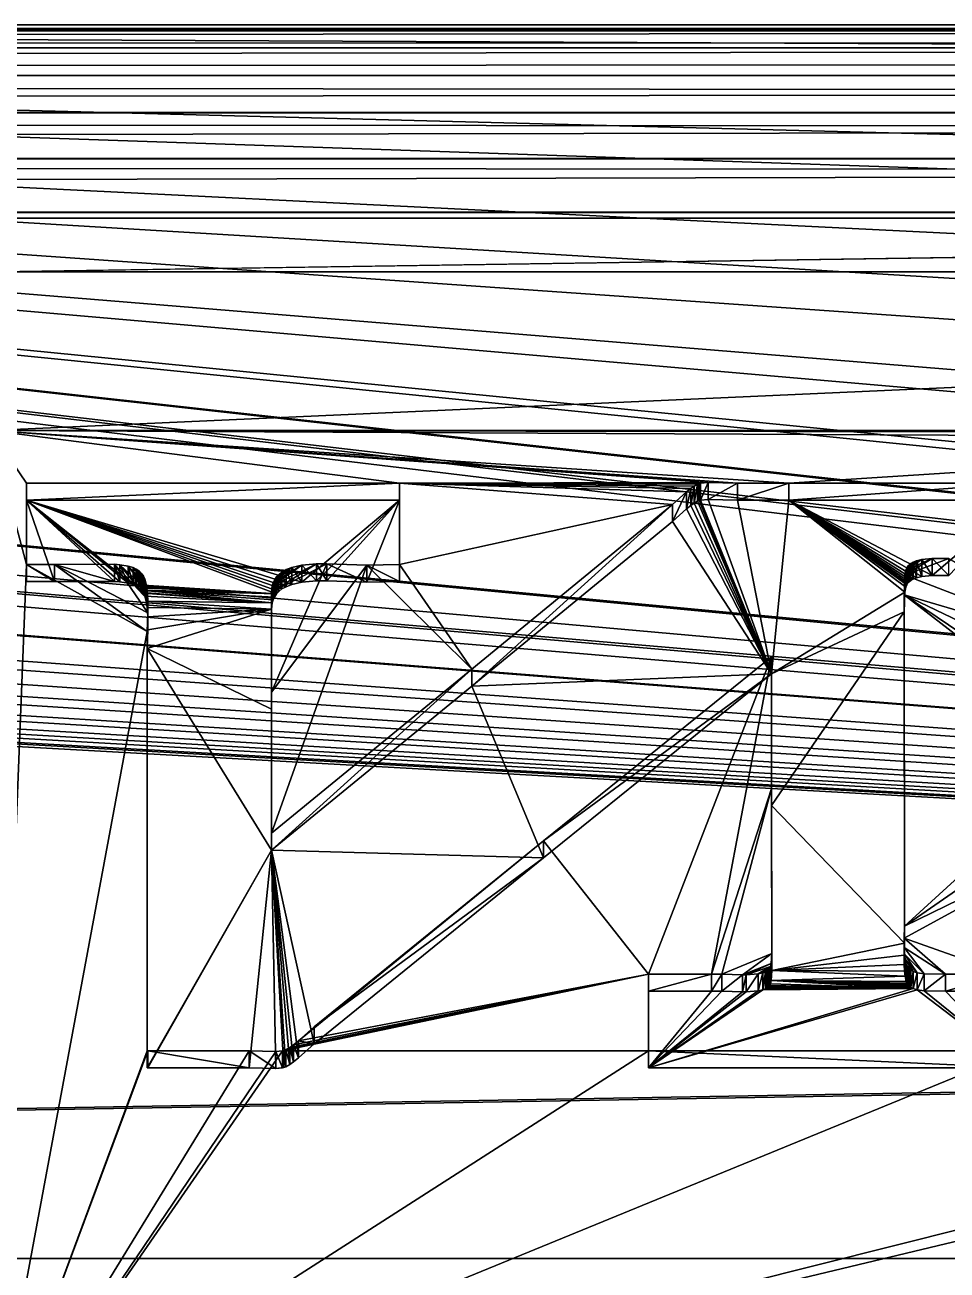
# Model space of a CAD drawing. Header units: metres. Extents: x 0 to 119, y 0 to 68.
# Drawn here: x 66.59 to 71.01, y 61.03 to 67 of the extents above; entities that cross this region are included whole.
import ezdxf

# ---------------------------------------------------------------- set-up
doc = ezdxf.new("R2010")
doc.units = ezdxf.units.M

msp = doc.modelspace()

# ---------------------------------------------------------------- linework, layer by layer
for points in [[(83.421097, 66.979347, 17.51034), (2.121098, 66.972885, 17.469748), (9.029355, 67, 17.797012)], [(83.421097, 66.970566, 17.470276), (2.121098, 66.972885, 17.469748), (83.421097, 66.979347, 17.51034)], [(9.029355, 67, 17.797012), (30.821098, 67, 19), (83.421097, 67, 17.797012)], [(83.421097, 66.979347, 17.51034), (9.029355, 67, 17.797012), (83.421097, 67, 17.797012)], [(83.421097, 67, 17.797012), (30.821098, 67, 19), (32.14629, 67, 19)], [(83.421097, 67, 17.797012), (32.14629, 67, 19), (37.921097, 67, 19)], [(37.921097, 67, 19), (42.2211, 67, 19), (83.421097, 67, 17.797012)], [(42.2211, 67, 19), (47.995907, 67, 19), (83.421097, 67, 17.797012)], [(83.421097, 67, 17.797012), (47.995907, 67, 19), (49.321098, 67, 19)], [(83.421097, 67, 17.797012), (49.321098, 67, 19), (49.555748, 67, 19.018467)], [(49.555748, 67, 19.018467), (49.784622, 67, 19.073416), (83.421097, 67, 17.797012)], [(49.784622, 67, 19.073416), (50.002083, 67, 19.16349), (83.421097, 67, 17.797012)], [(83.421097, 67, 17.797012), (50.002083, 67, 19.16349), (50.202774, 67, 19.286474)], [(83.421097, 67, 17.797012), (50.202774, 67, 19.286474), (50.381756, 67, 19.439339)], [(50.381756, 67, 19.439339), (50.534626, 67, 19.61832), (83.421097, 67, 17.797012)], [(83.421097, 67, 17.797012), (50.534626, 67, 19.61832), (50.657608, 67, 19.819014)], [(83.421097, 67, 17.797012), (50.657608, 67, 19.819014), (83.716087, 67, 17.784113)], [(50.747684, 67, 20.036474), (83.716087, 67, 17.784113), (50.657608, 67, 19.819014)], [(50.802631, 67, 20.265348), (83.716087, 67, 17.784113), (50.747684, 67, 20.036474)], [(84.183136, 67, 26.051905), (84.862885, 67, 25.143856), (50.802631, 67, 20.265348)], [(50.802631, 67, 20.265348), (84.862885, 67, 25.143856), (83.716087, 67, 17.784113)], [(50.821098, 67, 20.499998), (83.243134, 67, 28.110226), (50.802631, 67, 20.265348)], [(50.802631, 67, 20.265348), (83.243134, 67, 28.110226), (83.639526, 67, 27.047449)], [(50.802631, 67, 20.265348), (83.639526, 67, 27.047449), (84.183136, 67, 26.051905)], [(83.002014, 67, 29.218596), (83.075348, 67, 28.881525), (50.821098, 67, 28.881525)], [(50.821098, 67, 28.881525), (83.075348, 67, 28.881525), (50.821098, 67, 20.499998)], [(50.821098, 67, 20.499998), (83.075348, 67, 28.881525), (83.243134, 67, 28.110226)], [(83.571785, 67, 33.5), (83.243134, 67, 32.589775), (50.821098, 67, 33.5)], [(50.821098, 67, 33.5), (83.243134, 67, 32.589775), (83.002014, 67, 31.481403)], [(50.821098, 67, 33.5), (83.002014, 67, 31.481403), (50.821098, 67, 28.881525)], [(50.821098, 67, 28.881525), (83.002014, 67, 31.481403), (82.921104, 67, 30.35)], [(50.821098, 67, 28.881525), (82.921104, 67, 30.35), (83.002014, 67, 29.218596)], [(88.437897, 62.581509, 37.918488), (87.569298, 62.920338, 37.579655), (50.821098, 67, 33.5)], [(50.821098, 66, 34.5), (89.375198, 62.342007, 38.157993), (50.821098, 67, 33.5)], [(50.821098, 67, 33.5), (89.375198, 62.342007, 38.157993), (88.633743, 62.531464, 37.968533)], [(50.821098, 67, 33.5), (88.633743, 62.531464, 37.968533), (88.437897, 62.581509, 37.918488)], [(87.569298, 62.920338, 37.579655), (87.536636, 62.933086, 37.56691), (50.821098, 67, 33.5)], [(50.821098, 67, 33.5), (87.536636, 62.933086, 37.56691), (86.684731, 63.391529, 37.108467)], [(50.821098, 67, 33.5), (86.684731, 63.391529, 37.108467), (86.576988, 63.46772, 37.032284)], [(86.576988, 63.46772, 37.032284), (85.894836, 63.950054, 36.549946), (50.821098, 67, 33.5)], [(50.821098, 67, 33.5), (85.894836, 63.950054, 36.549946), (85.673393, 64.151131, 36.348873)], [(50.821098, 67, 33.5), (85.673393, 64.151131, 36.348873), (85.178619, 64.600388, 35.899612)], [(85.178619, 64.600388, 35.899612), (84.874023, 64.953468, 35.546532), (50.821098, 67, 33.5)], [(50.821098, 67, 33.5), (84.874023, 64.953468, 35.546532), (84.5467, 65.332893, 35.167107)], [(50.821098, 67, 33.5), (84.5467, 65.332893, 35.167107), (84.194214, 65.859291, 34.640713)], [(84.194214, 65.859291, 34.640713), (84.00843, 66.136734, 34.363266), (50.821098, 67, 33.5)], [(50.821098, 67, 33.5), (84.00843, 66.136734, 34.363266), (83.647041, 66.851196, 33.6488)], [(50.821098, 67, 33.5), (83.647041, 66.851196, 33.6488), (83.571785, 67, 33.5)], [(83.421097, 66.970566, 17.470276), (2.121098, 66.972717, 17.467789), (2.121098, 66.972885, 17.469748)], [(2.121098, 66.892578, 17.151358), (2.121098, 66.972717, 17.467789), (83.421097, 66.970566, 17.470276)], [(83.421097, 66.917824, 17.229591), (2.121098, 66.892578, 17.151358), (83.421097, 66.970566, 17.470276)], [(83.421097, 66.888939, 17.152763), (2.121098, 66.892578, 17.151358), (83.421097, 66.917824, 17.229591)], [(83.421097, 66.888939, 17.152763), (2.121098, 66.891609, 17.147547), (2.121098, 66.892578, 17.151358)], [(2.121098, 66.761261, 16.850426), (2.121098, 66.891609, 17.147547), (83.421097, 66.888939, 17.152763)], [(83.421097, 66.816689, 16.960558), (2.121098, 66.761261, 16.850426), (83.421097, 66.888939, 17.152763)], [(83.421097, 66.757271, 16.852674), (2.121098, 66.761261, 16.850426), (83.421097, 66.816689, 16.960558)], [(83.421097, 66.757271, 16.852674), (2.121098, 66.758896, 16.845026), (2.121098, 66.761261, 16.850426)], [(83.421097, 66.678032, 16.708799), (2.121098, 66.582497, 16.575058), (2.121098, 66.758896, 16.845026)], [(83.421097, 66.678032, 16.708799), (2.121098, 66.758896, 16.845026), (83.421097, 66.757271, 16.852674)], [(83.421097, 66.578995, 16.577765), (2.121098, 66.582497, 16.575058), (83.421097, 66.678032, 16.708799)], [(83.421097, 66.578995, 16.577765), (2.121098, 66.578194, 16.568474), (2.121098, 66.582497, 16.575058)], [(83.421097, 66.504723, 16.479513), (2.121098, 66.578194, 16.568474), (83.421097, 66.578995, 16.577765)], [(83.421097, 66.504723, 16.479513), (2.121098, 66.361092, 16.332676), (2.121098, 66.578194, 16.568474)], [(83.421097, 66.358711, 16.33514), (2.121098, 66.361092, 16.332676), (83.421097, 66.504723, 16.479513)], [(83.421097, 66.358711, 16.33514), (2.121098, 66.354431, 16.325443), (2.121098, 66.361092, 16.332676)], [(83.421097, 66.300339, 16.277435), (2.121098, 66.354431, 16.325443), (83.421097, 66.358711, 16.33514)], [(83.421097, 66.300339, 16.277435), (2.121098, 66.103027, 16.129808), (2.121098, 66.354431, 16.325443)], [(83.421097, 66.102104, 16.131102), (2.121098, 66.103027, 16.129808), (83.421097, 66.300339, 16.277435)], [(83.421097, 66.102104, 16.131102), (2.121098, 66.093719, 16.122562), (2.121098, 66.103027, 16.129808)], [(83.421097, 66.069107, 16.106743), (2.121098, 66.093719, 16.122562), (83.421097, 66.102104, 16.131102)], [(83.421097, 66.069107, 16.106743), (66.429298, 65.815788, 15.970955), (2.121098, 66.093719, 16.122562)], [(83.421097, 65.815788, 15.970955), (66.429298, 65.815788, 15.970955), (83.421097, 66.069107, 16.106743)], [(50.821098, 66, 34.5), (50.792446, 65.766663, 34.733341), (89.741478, 62.294712, 38.205288)], [(89.741478, 62.294712, 38.205288), (89.375198, 62.342007, 38.157993), (50.821098, 66, 34.5)], [(66.429298, 65.815788, 15.970955), (83.421097, 65.815788, 15.970955), (66.429298, 65.056313, 15.631657)], [(66.429298, 65.056313, 15.631657), (83.421097, 65.815788, 15.970955), (83.421097, 65.056313, 15.631657)], [(89.741478, 62.294712, 38.205288), (50.792446, 65.766663, 34.733341), (50.776531, 65.63707, 34.86293)], [(90.334648, 62.218117, 38.281879), (50.776531, 65.63707, 34.86293), (50.739777, 65.539383, 34.960613)], [(89.741478, 62.294712, 38.205288), (50.776531, 65.63707, 34.86293), (90.334648, 62.218117, 38.281879)], [(90.334648, 62.218117, 38.281879), (50.739777, 65.539383, 34.960613), (50.65696, 65.319267, 35.180725)], [(50.654789, 65.313507, 35.186493), (50.529243, 65.121895, 35.378098), (90.334648, 62.218117, 38.281879)], [(50.65696, 65.319267, 35.180725), (50.654789, 65.313507, 35.186493), (90.334648, 62.218117, 38.281879)], [(90.334648, 62.218117, 38.281879), (50.529243, 65.121895, 35.378098), (50.48299, 65.051315, 35.448681)], [(90.334648, 62.218117, 38.281879), (50.48299, 65.051315, 35.448681), (50.377182, 64.943848, 35.556145)], [(70.256203, 64.803192, 15.518578), (66.429298, 65.056313, 15.631657), (73.641151, 65.021057, 15.61591)], [(68.390511, 64.803192, 15.518578), (66.602509, 64.803192, 15.518578), (66.429298, 65.056313, 15.631657)], [(66.429298, 65.056313, 15.631657), (66.602509, 64.803192, 15.518578), (66.602509, 64.412682, 15.344118)], [(79.18676, 65.049797, 15.628748), (78.930923, 65.049423, 15.62858), (66.429298, 65.056313, 15.631657)], [(66.429298, 65.056313, 15.631657), (78.930923, 65.049423, 15.62858), (74.125084, 65.045692, 15.626915)], [(66.429298, 65.056313, 15.631657), (74.125084, 65.045692, 15.626915), (73.641151, 65.021057, 15.61591)], [(70.256203, 64.803192, 15.518578), (70.009926, 64.803284, 15.51862), (66.429298, 65.056313, 15.631657)], [(66.429298, 65.056313, 15.631657), (70.009926, 64.803284, 15.51862), (69.868263, 64.807144, 15.520343)], [(66.429298, 65.056313, 15.631657), (69.868263, 64.807144, 15.520343), (68.390511, 64.803192, 15.518578)], [(66.602509, 64.412682, 15.344118), (66.429298, 60.060982, 13.4), (66.429298, 65.056313, 15.631657)], [(66.429298, 65.056313, 15.631657), (83.421097, 65.056313, 15.631657), (79.18676, 65.049797, 15.628748)], [(73.641151, 65.021057, 15.61591), (71.367424, 64.803192, 15.518578), (70.256203, 64.803192, 15.518578)], [(50.377182, 64.943848, 35.556145), (50.287701, 64.852966, 35.64703), (90.334648, 62.218117, 38.281879)], [(50.287701, 64.852966, 35.64703), (50.199875, 64.79055, 35.70945), (90.334648, 62.218117, 38.281879)], [(90.334648, 62.218117, 38.281879), (50.199875, 64.79055, 35.70945), (50.08651, 64.709984, 35.79002)], [(68.390511, 64.721611, 15.701184), (66.602509, 64.721611, 15.701184), (68.390511, 64.803192, 15.518578)], [(68.390511, 64.803192, 15.518578), (66.602509, 64.721611, 15.701184), (66.602509, 64.803192, 15.518578)], [(66.602509, 64.721611, 15.701184), (66.602509, 64.331108, 15.526724), (66.602509, 64.803192, 15.518578)], [(66.602509, 64.803192, 15.518578), (66.602509, 64.331108, 15.526724), (66.602509, 64.412682, 15.344118)], [(68.390511, 64.803192, 15.518578), (69.868263, 64.807144, 15.520343), (69.83194, 64.803192, 15.518578)], [(68.390511, 64.803192, 15.518578), (69.83194, 64.803192, 15.518578), (69.826218, 64.801773, 15.517944)], [(69.826218, 64.801773, 15.517944), (69.817108, 64.798279, 15.516384), (68.390511, 64.803192, 15.518578)], [(68.390511, 64.803192, 15.518578), (69.817108, 64.798279, 15.516384), (69.80127, 64.789452, 15.512441)], [(68.390511, 64.803192, 15.518578), (69.80127, 64.789452, 15.512441), (69.785355, 64.778099, 15.507367)], [(69.785355, 64.778099, 15.507367), (69.764763, 64.760971, 15.499713), (68.390511, 64.803192, 15.518578)], [(68.390511, 64.803192, 15.518578), (69.764763, 64.760971, 15.499713), (69.698616, 64.700806, 15.472837)], [(68.390511, 64.803192, 15.518578), (69.698616, 64.700806, 15.472837), (68.390511, 64.412682, 15.344118)], [(68.390511, 64.412682, 15.344118), (68.390511, 64.721611, 15.701184), (68.390511, 64.803192, 15.518578)], [(69.764763, 64.679382, 15.682318), (69.764763, 64.760971, 15.499713), (69.785355, 64.778099, 15.507367)], [(69.764763, 64.679382, 15.682318), (69.785355, 64.778099, 15.507367), (69.785355, 64.696518, 15.689973)], [(69.785355, 64.696518, 15.689973), (69.785355, 64.778099, 15.507367), (69.80127, 64.789452, 15.512441)], [(69.785355, 64.696518, 15.689973), (69.80127, 64.789452, 15.512441), (69.80127, 64.707878, 15.695046)], [(69.80127, 64.707878, 15.695046), (69.80127, 64.789452, 15.512441), (69.817108, 64.798279, 15.516384)], [(69.80127, 64.707878, 15.695046), (69.817108, 64.798279, 15.516384), (69.817108, 64.716705, 15.69899)], [(69.817108, 64.716705, 15.69899), (69.817108, 64.798279, 15.516384), (69.826218, 64.801773, 15.517944)], [(69.817108, 64.716705, 15.69899), (69.826218, 64.801773, 15.517944), (69.826218, 64.7202, 15.700551)], [(69.826218, 64.7202, 15.700551), (69.826218, 64.801773, 15.517944), (69.83194, 64.803192, 15.518578)], [(69.826218, 64.7202, 15.700551), (69.83194, 64.803192, 15.518578), (69.83194, 64.721611, 15.701184)], [(69.83194, 64.721611, 15.701184), (69.83194, 64.803192, 15.518578), (69.868263, 64.807144, 15.520343)], [(69.83194, 64.721611, 15.701184), (69.868263, 64.807144, 15.520343), (69.868263, 64.725563, 15.702948)], [(69.868263, 64.725563, 15.702948), (69.868263, 64.807144, 15.520343), (70.009926, 64.803284, 15.51862)], [(69.868263, 64.725563, 15.702948), (70.009926, 64.803284, 15.51862), (70.009926, 64.72171, 15.701227)], [(70.009926, 64.72171, 15.701227), (70.009926, 64.803284, 15.51862), (70.256203, 64.803192, 15.518578)], [(70.009926, 64.72171, 15.701227), (70.256203, 64.803192, 15.518578), (70.256203, 64.721611, 15.701184)], [(70.256203, 64.721611, 15.701184), (70.256203, 64.803192, 15.518578), (71.367424, 64.803192, 15.518578)], [(70.256203, 64.721611, 15.701184), (71.367424, 64.803192, 15.518578), (71.367424, 64.721611, 15.701184)], [(90.334648, 62.218117, 38.281879), (50.08651, 64.709984, 35.79002), (50.000286, 64.667099, 35.832905)], [(67.846222, 64.306976, 15.515944), (67.826546, 64.296043, 15.51106), (66.602509, 64.721611, 15.701184)], [(66.602509, 64.721611, 15.701184), (67.826546, 64.296043, 15.51106), (67.811653, 64.284546, 15.505927)], [(66.602509, 64.721611, 15.701184), (67.811653, 64.284546, 15.505927), (67.800003, 64.272217, 15.500416)], [(68.390511, 64.721611, 15.701184), (67.922226, 64.328102, 15.525382), (66.602509, 64.721611, 15.701184)], [(66.602509, 64.721611, 15.701184), (67.922226, 64.328102, 15.525382), (67.8731, 64.31723, 15.520529)], [(66.602509, 64.721611, 15.701184), (67.8731, 64.31723, 15.520529), (67.846222, 64.306976, 15.515944)], [(67.800003, 64.272217, 15.500416), (67.112999, 64.316765, 15.520319), (66.602509, 64.721611, 15.701184)], [(66.602509, 64.721611, 15.701184), (67.112999, 64.316765, 15.520319), (67.088722, 64.324463, 15.523757)], [(66.602509, 64.721611, 15.701184), (67.088722, 64.324463, 15.523757), (67.049049, 64.330811, 15.526592)], [(67.049049, 64.330811, 15.526592), (67.023468, 64.33252, 15.527358), (66.602509, 64.721611, 15.701184)], [(66.602509, 64.721611, 15.701184), (67.023468, 64.33252, 15.527358), (66.736099, 64.331108, 15.526724)], [(66.602509, 64.721611, 15.701184), (66.736099, 64.331108, 15.526724), (66.602509, 64.331108, 15.526724)], [(67.992554, 64.334236, 15.528125), (67.922226, 64.328102, 15.525382), (68.390511, 64.721611, 15.701184)], [(68.390511, 64.721611, 15.701184), (68.042076, 64.334976, 15.528452), (67.992554, 64.334236, 15.528125)], [(68.390511, 64.721611, 15.701184), (68.233696, 64.328476, 15.525549), (68.042076, 64.334976, 15.528452)], [(68.390511, 64.331108, 15.526724), (68.233696, 64.328476, 15.525549), (68.390511, 64.721611, 15.701184)], [(68.390511, 64.331108, 15.526724), (68.390511, 64.721611, 15.701184), (68.390511, 64.412682, 15.344118)], [(69.698616, 64.619225, 15.655443), (69.698616, 64.700806, 15.472837), (69.764763, 64.760971, 15.499713)], [(69.698616, 64.619225, 15.655443), (69.764763, 64.760971, 15.499713), (69.764763, 64.679382, 15.682318)], [(70.171967, 63.889324, 15.329358), (69.785355, 64.696518, 15.689973), (69.80127, 64.707878, 15.695046)], [(69.80127, 64.707878, 15.695046), (69.817108, 64.716705, 15.69899), (70.171967, 63.889324, 15.329358)], [(70.171967, 63.889324, 15.329358), (69.817108, 64.716705, 15.69899), (69.826218, 64.7202, 15.700551)], [(70.171967, 63.889324, 15.329358), (69.826218, 64.7202, 15.700551), (69.83194, 64.721611, 15.701184)], [(69.83194, 64.721611, 15.701184), (69.868263, 64.725563, 15.702948), (70.171967, 63.889324, 15.329358)], [(70.171967, 63.889324, 15.329358), (69.868263, 64.725563, 15.702948), (70.009926, 64.72171, 15.701227)], [(70.171967, 63.889324, 15.329358), (70.009926, 64.72171, 15.701227), (70.256203, 64.721611, 15.701184)], [(70.256203, 64.721611, 15.701184), (70.811508, 64.280991, 15.504335), (70.171967, 63.889324, 15.329358)], [(70.840073, 64.336601, 15.529177), (70.831963, 64.330284, 15.526361), (70.256203, 64.721611, 15.701184)], [(70.892441, 64.355042, 15.537416), (70.866776, 64.348892, 15.534671), (70.256203, 64.721611, 15.701184)], [(70.256203, 64.721611, 15.701184), (70.866776, 64.348892, 15.534671), (70.851158, 64.342819, 15.531957)], [(70.256203, 64.721611, 15.701184), (70.851158, 64.342819, 15.531957), (70.840073, 64.336601, 15.529177)], [(70.831963, 64.330284, 15.526361), (70.825851, 64.323792, 15.523455), (70.256203, 64.721611, 15.701184)], [(70.256203, 64.721611, 15.701184), (70.825851, 64.323792, 15.523455), (70.824135, 64.32151, 15.522438)], [(70.256203, 64.721611, 15.701184), (70.824135, 64.32151, 15.522438), (70.8209, 64.316086, 15.520014)], [(70.892441, 64.355042, 15.537416), (70.256203, 64.721611, 15.701184), (70.941734, 64.360107, 15.53968)], [(70.941734, 64.360107, 15.53968), (70.256203, 64.721611, 15.701184), (71.367424, 64.721611, 15.701184)], [(70.8209, 64.316086, 15.520014), (70.816635, 64.305229, 15.515164), (70.256203, 64.721611, 15.701184)], [(70.256203, 64.721611, 15.701184), (70.816635, 64.305229, 15.515164), (70.811508, 64.280991, 15.504335)], [(70.941734, 64.360107, 15.53968), (71.367424, 64.721611, 15.701184), (71.022133, 64.360596, 15.539901)], [(50.000286, 64.667099, 35.832905), (49.888046, 64.611275, 35.888733), (90.334648, 62.218117, 38.281879)], [(68.390511, 64.412682, 15.344118), (69.698616, 64.700806, 15.472837), (68.736748, 63.911194, 15.120079)], [(68.736748, 63.829617, 15.302685), (68.736748, 63.911194, 15.120079), (69.698616, 64.700806, 15.472837)], [(68.736748, 63.829617, 15.302685), (69.698616, 64.700806, 15.472837), (69.698616, 64.619225, 15.655443)], [(69.698616, 64.619225, 15.655443), (69.764763, 64.679382, 15.682318), (70.171967, 63.889324, 15.329358)], [(70.171967, 63.889324, 15.329358), (69.764763, 64.679382, 15.682318), (69.785355, 64.696518, 15.689973)], [(49.888046, 64.611275, 35.888733), (49.783546, 64.576668, 35.923332), (90.334648, 62.218117, 38.281879)], [(70.171967, 63.889324, 15.329358), (68.736748, 63.829617, 15.302685), (69.698616, 64.619225, 15.655443)], [(90.334648, 62.218117, 38.281879), (49.694962, 64.54734, 35.95266), (49.555313, 64.520775, 35.979225)], [(90.334648, 62.218117, 38.281879), (49.783546, 64.576668, 35.923332), (49.694962, 64.54734, 35.95266)], [(25.088182, 61.085785, 39.414211), (90.334648, 62.218117, 38.281879), (49.321098, 64.5, 36)], [(49.321098, 64.5, 36), (90.334648, 62.218117, 38.281879), (49.506683, 64.51152, 35.988472)], [(49.555313, 64.520775, 35.979225), (49.506683, 64.51152, 35.988472), (90.334648, 62.218117, 38.281879)], [(66.602509, 64.412682, 15.344118), (67.180939, 64.092476, 15.201065), (66.429298, 60.060982, 13.4)], [(66.736099, 64.412682, 15.344118), (67.180939, 64.092476, 15.201065), (66.602509, 64.412682, 15.344118)], [(66.736099, 64.331108, 15.526724), (66.736099, 64.412682, 15.344118), (66.602509, 64.412682, 15.344118)], [(66.736099, 64.331108, 15.526724), (66.602509, 64.412682, 15.344118), (66.602509, 64.331108, 15.526724)], [(67.023468, 64.414108, 15.344752), (67.183037, 64.18187, 15.241005), (66.736099, 64.412682, 15.344118)], [(67.023468, 64.33252, 15.527358), (67.023468, 64.414108, 15.344752), (66.736099, 64.412682, 15.344118)], [(66.736099, 64.412682, 15.344118), (67.183037, 64.18187, 15.241005), (67.180939, 64.092476, 15.201065)], [(67.023468, 64.33252, 15.527358), (66.736099, 64.412682, 15.344118), (66.736099, 64.331108, 15.526724)], [(67.049049, 64.412384, 15.343987), (67.183388, 64.243881, 15.268705), (67.023468, 64.414108, 15.344752)], [(67.023468, 64.414108, 15.344752), (67.183388, 64.243881, 15.268705), (67.183037, 64.18187, 15.241005)], [(67.049049, 64.330811, 15.526592), (67.049049, 64.412384, 15.343987), (67.023468, 64.414108, 15.344752)], [(67.049049, 64.330811, 15.526592), (67.023468, 64.414108, 15.344752), (67.023468, 64.33252, 15.527358)], [(67.088722, 64.406036, 15.34115), (67.180756, 64.288071, 15.288447), (67.049049, 64.412384, 15.343987)], [(67.049049, 64.412384, 15.343987), (67.180756, 64.288071, 15.288447), (67.183388, 64.243881, 15.268705)], [(67.088722, 64.324463, 15.523757), (67.088722, 64.406036, 15.34115), (67.049049, 64.412384, 15.343987)], [(67.088722, 64.324463, 15.523757), (67.049049, 64.412384, 15.343987), (67.049049, 64.330811, 15.526592)], [(68.042076, 64.41655, 15.345846), (67.776939, 63.801853, 15.07123), (67.775993, 64.2808, 15.2852)], [(68.042076, 64.41655, 15.345846), (67.775993, 64.2808, 15.2852), (67.992554, 64.415817, 15.345518)], [(67.992554, 64.415817, 15.345518), (67.775993, 64.2808, 15.2852), (67.779854, 64.311592, 15.298955)], [(68.233696, 64.410049, 15.342943), (67.776939, 63.801853, 15.07123), (68.042076, 64.41655, 15.345846)], [(68.233696, 64.410049, 15.342943), (68.736748, 63.911194, 15.120079), (67.776939, 63.125713, 14.769165)], [(68.233696, 64.410049, 15.342943), (67.776939, 63.125713, 14.769165), (67.776939, 63.801853, 15.07123)], [(67.992554, 64.415817, 15.345518), (67.779854, 64.311592, 15.298955), (67.922226, 64.409683, 15.342776)], [(67.922226, 64.409683, 15.342776), (67.779854, 64.311592, 15.298955), (67.784172, 64.32618, 15.305474)], [(67.922226, 64.409683, 15.342776), (67.784172, 64.32618, 15.305474), (67.8731, 64.398819, 15.337923)], [(67.922226, 64.328102, 15.525382), (67.922226, 64.409683, 15.342776), (67.8731, 64.398819, 15.337923)], [(67.992554, 64.334236, 15.528125), (67.992554, 64.415817, 15.345518), (67.922226, 64.409683, 15.342776)], [(67.992554, 64.334236, 15.528125), (67.922226, 64.409683, 15.342776), (67.922226, 64.328102, 15.525382)], [(68.042076, 64.334976, 15.528452), (68.042076, 64.41655, 15.345846), (67.992554, 64.415817, 15.345518)], [(68.042076, 64.334976, 15.528452), (67.992554, 64.415817, 15.345518), (67.992554, 64.334236, 15.528125)], [(68.233696, 64.328476, 15.525549), (68.233696, 64.410049, 15.342943), (68.042076, 64.41655, 15.345846)], [(68.233696, 64.328476, 15.525549), (68.042076, 64.41655, 15.345846), (68.042076, 64.334976, 15.528452)], [(68.390511, 64.412682, 15.344118), (68.736748, 63.911194, 15.120079), (68.233696, 64.410049, 15.342943)], [(68.390511, 64.331108, 15.526724), (68.390511, 64.412682, 15.344118), (68.233696, 64.410049, 15.342943)], [(68.390511, 64.331108, 15.526724), (68.233696, 64.410049, 15.342943), (68.233696, 64.328476, 15.525549)], [(71.022133, 64.442169, 15.357294), (71.854675, 63.959175, 15.141514), (70.811508, 64.362572, 15.321729)], [(71.022133, 64.442169, 15.357294), (70.811508, 64.362572, 15.321729), (70.941734, 64.441681, 15.357075)], [(70.941734, 64.441681, 15.357075), (70.811508, 64.362572, 15.321729), (70.816635, 64.38681, 15.33256)], [(70.941734, 64.441681, 15.357075), (70.816635, 64.38681, 15.33256), (70.892441, 64.436615, 15.354811)], [(70.892441, 64.436615, 15.354811), (70.816635, 64.38681, 15.33256), (70.8209, 64.397659, 15.337408)], [(70.892441, 64.436615, 15.354811), (70.8209, 64.397659, 15.337408), (70.866776, 64.430473, 15.352066)], [(70.866776, 64.430473, 15.352066), (70.8209, 64.397659, 15.337408), (70.824135, 64.403084, 15.339831)], [(70.866776, 64.430473, 15.352066), (70.824135, 64.403084, 15.339831), (70.851158, 64.424393, 15.34935)], [(70.851158, 64.424393, 15.34935), (70.824135, 64.403084, 15.339831), (70.825851, 64.405365, 15.34085)], [(70.851158, 64.424393, 15.34935), (70.825851, 64.405365, 15.34085), (70.840073, 64.418175, 15.346571)], [(70.840073, 64.418175, 15.346571), (70.825851, 64.405365, 15.34085), (70.831963, 64.411873, 15.343755)], [(70.831963, 64.330284, 15.526361), (70.831963, 64.411873, 15.343755), (70.825851, 64.405365, 15.34085)], [(70.840073, 64.336601, 15.529177), (70.840073, 64.418175, 15.346571), (70.831963, 64.411873, 15.343755)], [(70.840073, 64.336601, 15.529177), (70.831963, 64.411873, 15.343755), (70.831963, 64.330284, 15.526361)], [(70.851158, 64.342819, 15.531957), (70.851158, 64.424393, 15.34935), (70.840073, 64.418175, 15.346571)], [(70.851158, 64.342819, 15.531957), (70.840073, 64.418175, 15.346571), (70.840073, 64.336601, 15.529177)], [(70.866776, 64.348892, 15.534671), (70.866776, 64.430473, 15.352066), (70.851158, 64.424393, 15.34935)], [(70.866776, 64.348892, 15.534671), (70.851158, 64.424393, 15.34935), (70.851158, 64.342819, 15.531957)], [(70.892441, 64.355042, 15.537416), (70.892441, 64.436615, 15.354811), (70.866776, 64.430473, 15.352066)], [(70.892441, 64.355042, 15.537416), (70.866776, 64.430473, 15.352066), (70.866776, 64.348892, 15.534671)], [(70.941734, 64.360107, 15.53968), (70.941734, 64.441681, 15.357075), (70.892441, 64.436615, 15.354811)], [(70.941734, 64.360107, 15.53968), (70.892441, 64.436615, 15.354811), (70.892441, 64.355042, 15.537416)], [(71.022133, 64.360596, 15.539901), (71.022133, 64.442169, 15.357294), (70.941734, 64.441681, 15.357075)], [(71.022133, 64.360596, 15.539901), (70.941734, 64.441681, 15.357075), (70.941734, 64.360107, 15.53968)], [(67.112999, 64.398346, 15.337713), (67.17588, 64.319305, 15.302402), (67.088722, 64.406036, 15.34115)], [(67.088722, 64.406036, 15.34115), (67.17588, 64.319305, 15.302402), (67.180756, 64.288071, 15.288447)], [(67.112999, 64.316765, 15.520319), (67.112999, 64.398346, 15.337713), (67.088722, 64.406036, 15.34115)], [(67.112999, 64.316765, 15.520319), (67.088722, 64.406036, 15.34115), (67.088722, 64.324463, 15.523757)], [(67.128212, 64.390961, 15.334413), (67.169266, 64.342339, 15.31269), (67.112999, 64.398346, 15.337713)], [(67.112999, 64.398346, 15.337713), (67.169266, 64.342339, 15.31269), (67.17588, 64.319305, 15.302402)], [(67.128212, 64.30938, 15.517017), (67.128212, 64.390961, 15.334413), (67.112999, 64.398346, 15.337713)], [(67.128212, 64.30938, 15.517017), (67.112999, 64.398346, 15.337713), (67.112999, 64.316765, 15.520319)], [(67.140701, 64.3825, 15.330636), (67.162262, 64.357544, 15.319486), (67.128212, 64.390961, 15.334413)], [(67.128212, 64.390961, 15.334413), (67.162262, 64.357544, 15.319486), (67.169266, 64.342339, 15.31269)], [(67.140701, 64.300926, 15.513241), (67.140701, 64.3825, 15.330636), (67.128212, 64.390961, 15.334413)], [(67.140701, 64.300926, 15.513241), (67.128212, 64.390961, 15.334413), (67.128212, 64.30938, 15.517017)], [(67.151367, 64.372536, 15.32618), (67.15992, 64.361412, 15.321213), (67.140701, 64.3825, 15.330636)], [(67.140701, 64.3825, 15.330636), (67.15992, 64.361412, 15.321213), (67.162262, 64.357544, 15.319486)], [(67.151367, 64.290947, 15.508786), (67.151367, 64.372536, 15.32618), (67.140701, 64.3825, 15.330636)], [(67.151367, 64.290947, 15.508786), (67.140701, 64.3825, 15.330636), (67.140701, 64.300926, 15.513241)], [(67.15992, 64.279831, 15.503819), (67.15992, 64.361412, 15.321213), (67.151367, 64.372536, 15.32618)], [(67.15992, 64.279831, 15.503819), (67.151367, 64.372536, 15.32618), (67.151367, 64.290947, 15.508786)], [(67.162262, 64.275963, 15.502091), (67.162262, 64.357544, 15.319486), (67.15992, 64.361412, 15.321213)], [(67.162262, 64.275963, 15.502091), (67.15992, 64.361412, 15.321213), (67.15992, 64.279831, 15.503819)], [(67.169266, 64.26075, 15.495295), (67.169266, 64.342339, 15.31269), (67.162262, 64.357544, 15.319486)], [(67.169266, 64.26075, 15.495295), (67.162262, 64.357544, 15.319486), (67.162262, 64.275963, 15.502091)], [(67.8731, 64.398819, 15.337923), (67.784172, 64.32618, 15.305474), (67.790009, 64.338837, 15.311127)], [(67.8731, 64.398819, 15.337923), (67.790009, 64.338837, 15.311127), (67.846222, 64.38855, 15.333339)], [(67.846222, 64.38855, 15.333339), (67.790009, 64.338837, 15.311127), (67.800003, 64.35379, 15.31781)], [(67.800003, 64.272217, 15.500416), (67.800003, 64.35379, 15.31781), (67.790009, 64.338837, 15.311127)], [(67.846222, 64.38855, 15.333339), (67.800003, 64.35379, 15.31781), (67.826546, 64.377625, 15.328455)], [(67.826546, 64.377625, 15.328455), (67.800003, 64.35379, 15.31781), (67.811653, 64.366135, 15.32332)], [(67.811653, 64.284546, 15.505927), (67.811653, 64.366135, 15.32332), (67.800003, 64.35379, 15.31781)], [(67.811653, 64.284546, 15.505927), (67.800003, 64.35379, 15.31781), (67.800003, 64.272217, 15.500416)], [(67.826546, 64.296043, 15.51106), (67.826546, 64.377625, 15.328455), (67.811653, 64.366135, 15.32332)], [(67.826546, 64.296043, 15.51106), (67.811653, 64.366135, 15.32332), (67.811653, 64.284546, 15.505927)], [(67.846222, 64.306976, 15.515944), (67.846222, 64.38855, 15.333339), (67.826546, 64.377625, 15.328455)], [(67.846222, 64.306976, 15.515944), (67.826546, 64.377625, 15.328455), (67.826546, 64.296043, 15.51106)], [(67.8731, 64.31723, 15.520529), (67.8731, 64.398819, 15.337923), (67.846222, 64.38855, 15.333339)], [(67.8731, 64.31723, 15.520529), (67.846222, 64.38855, 15.333339), (67.846222, 64.306976, 15.515944)], [(67.922226, 64.328102, 15.525382), (67.8731, 64.398819, 15.337923), (67.8731, 64.31723, 15.520529)], [(71.854675, 63.959175, 15.141514), (70.807762, 64.267181, 15.279116), (70.811508, 64.362572, 15.321729)], [(70.811508, 64.280991, 15.504335), (70.811508, 64.362572, 15.321729), (70.807762, 64.267181, 15.279116)], [(70.816635, 64.305229, 15.515164), (70.816635, 64.38681, 15.33256), (70.811508, 64.362572, 15.321729)], [(70.816635, 64.305229, 15.515164), (70.811508, 64.362572, 15.321729), (70.811508, 64.280991, 15.504335)], [(70.8209, 64.316086, 15.520014), (70.8209, 64.397659, 15.337408), (70.816635, 64.38681, 15.33256)], [(70.8209, 64.316086, 15.520014), (70.816635, 64.38681, 15.33256), (70.816635, 64.305229, 15.515164)], [(70.824135, 64.32151, 15.522438), (70.824135, 64.403084, 15.339831), (70.8209, 64.397659, 15.337408)], [(70.824135, 64.32151, 15.522438), (70.8209, 64.397659, 15.337408), (70.8209, 64.316086, 15.520014)], [(70.825851, 64.323792, 15.523455), (70.825851, 64.405365, 15.34085), (70.824135, 64.403084, 15.339831)], [(70.825851, 64.323792, 15.523455), (70.824135, 64.403084, 15.339831), (70.824135, 64.32151, 15.522438)], [(70.831963, 64.330284, 15.526361), (70.825851, 64.405365, 15.34085), (70.825851, 64.323792, 15.523455)], [(67.800003, 64.272217, 15.500416), (67.128212, 64.30938, 15.517017), (67.112999, 64.316765, 15.520319)], [(67.140701, 64.300926, 15.513241), (67.128212, 64.30938, 15.517017), (67.800003, 64.272217, 15.500416)], [(67.800003, 64.272217, 15.500416), (67.151367, 64.290947, 15.508786), (67.140701, 64.300926, 15.513241)], [(67.790009, 64.257256, 15.493732), (67.151367, 64.290947, 15.508786), (67.800003, 64.272217, 15.500416)], [(67.790009, 64.257256, 15.493732), (67.784172, 64.244606, 15.48808), (67.151367, 64.290947, 15.508786)], [(67.151367, 64.290947, 15.508786), (67.784172, 64.244606, 15.48808), (67.779854, 64.230011, 15.481562)], [(67.151367, 64.290947, 15.508786), (67.779854, 64.230011, 15.481562), (67.15992, 64.279831, 15.503819)], [(67.17588, 64.237732, 15.485008), (67.17588, 64.319305, 15.302402), (67.169266, 64.342339, 15.31269)], [(67.17588, 64.237732, 15.485008), (67.169266, 64.342339, 15.31269), (67.169266, 64.26075, 15.495295)], [(67.180756, 64.20649, 15.471052), (67.180756, 64.288071, 15.288447), (67.17588, 64.319305, 15.302402)], [(67.180756, 64.20649, 15.471052), (67.17588, 64.319305, 15.302402), (67.17588, 64.237732, 15.485008)], [(67.779854, 64.230011, 15.481562), (67.779854, 64.311592, 15.298955), (67.775993, 64.2808, 15.2852)], [(67.784172, 64.244606, 15.48808), (67.784172, 64.32618, 15.305474), (67.779854, 64.311592, 15.298955)], [(67.784172, 64.244606, 15.48808), (67.779854, 64.311592, 15.298955), (67.779854, 64.230011, 15.481562)], [(67.790009, 64.257256, 15.493732), (67.790009, 64.338837, 15.311127), (67.784172, 64.32618, 15.305474)], [(67.790009, 64.257256, 15.493732), (67.784172, 64.32618, 15.305474), (67.784172, 64.244606, 15.48808)], [(67.800003, 64.272217, 15.500416), (67.790009, 64.338837, 15.311127), (67.790009, 64.257256, 15.493732)], [(67.15992, 64.279831, 15.503819), (67.779854, 64.230011, 15.481562), (67.162262, 64.275963, 15.502091)], [(67.779854, 64.230011, 15.481562), (67.169266, 64.26075, 15.495295), (67.162262, 64.275963, 15.502091)], [(67.779854, 64.230011, 15.481562), (67.17588, 64.237732, 15.485008), (67.169266, 64.26075, 15.495295)], [(67.180756, 64.20649, 15.471052), (67.17588, 64.237732, 15.485008), (67.775993, 64.199226, 15.467806)], [(67.775993, 64.199226, 15.467806), (67.17588, 64.237732, 15.485008), (67.779854, 64.230011, 15.481562)], [(67.183388, 64.1623, 15.451312), (67.183388, 64.243881, 15.268705), (67.180756, 64.288071, 15.288447)], [(67.183388, 64.1623, 15.451312), (67.180756, 64.288071, 15.288447), (67.180756, 64.20649, 15.471052)], [(67.183037, 64.100296, 15.423611), (67.183037, 64.18187, 15.241005), (67.183388, 64.243881, 15.268705)], [(67.183037, 64.100296, 15.423611), (67.183388, 64.243881, 15.268705), (67.183388, 64.1623, 15.451312)], [(67.779854, 64.230011, 15.481562), (67.775993, 64.2808, 15.2852), (67.775993, 64.199226, 15.467806)], [(67.775993, 64.199226, 15.467806), (67.775993, 64.2808, 15.2852), (67.776939, 63.801853, 15.07123)], [(70.171967, 63.889324, 15.329358), (70.811508, 64.280991, 15.504335), (70.807762, 64.185608, 15.461722)], [(70.811508, 64.280991, 15.504335), (70.807762, 64.267181, 15.279116), (70.807762, 64.185608, 15.461722)], [(71.791855, 63.796131, 15.068675), (70.807762, 64.267181, 15.279116), (71.854675, 63.959175, 15.141514)], [(71.791855, 63.796131, 15.068675), (71.756721, 63.625053, 14.992247), (70.807762, 64.267181, 15.279116)], [(70.807762, 64.267181, 15.279116), (71.756721, 63.625053, 14.992247), (71.750198, 63.53928, 14.953926)], [(70.807762, 64.267181, 15.279116), (71.750198, 63.53928, 14.953926), (70.809738, 62.68005, 14.570067)], [(70.807762, 64.185608, 15.461722), (70.807762, 64.267181, 15.279116), (70.809738, 62.68005, 14.570067)], [(67.775993, 64.199226, 15.467806), (67.183388, 64.1623, 15.451312), (67.180756, 64.20649, 15.471052)], [(67.180939, 64.010895, 15.383671), (67.183037, 64.100296, 15.423611), (67.775993, 64.199226, 15.467806)], [(67.776939, 63.720272, 15.253836), (67.180939, 64.010895, 15.383671), (67.775993, 64.199226, 15.467806)], [(67.180939, 64.010895, 15.383671), (67.180939, 64.092476, 15.201065), (67.183037, 64.18187, 15.241005)], [(67.180939, 64.010895, 15.383671), (67.183037, 64.18187, 15.241005), (67.183037, 64.100296, 15.423611)], [(67.775993, 64.199226, 15.467806), (67.183037, 64.100296, 15.423611), (67.183388, 64.1623, 15.451312)], [(67.775993, 64.199226, 15.467806), (67.776939, 63.801853, 15.07123), (67.776939, 63.720272, 15.253836)], [(70.171967, 63.889324, 15.329358), (70.807762, 64.185608, 15.461722), (70.171967, 63.257999, 15.047317)], [(70.171967, 63.257999, 15.047317), (70.807762, 64.185608, 15.461722), (70.809738, 62.598473, 14.752673)], [(70.807762, 64.185608, 15.461722), (70.809738, 62.68005, 14.570067), (70.809738, 62.598473, 14.752673)], [(67.180939, 64.092476, 15.201065), (67.180939, 62.082047, 14.302908), (66.429298, 60.060982, 13.4)], [(67.180939, 62.000465, 14.485513), (67.180939, 62.082047, 14.302908), (67.180939, 64.092476, 15.201065)], [(67.180939, 62.000465, 14.485513), (67.180939, 64.092476, 15.201065), (67.180939, 64.010895, 15.383671)], [(67.776939, 63.044132, 14.951771), (67.180939, 62.000465, 14.485513), (67.180939, 64.010895, 15.383671)], [(67.776939, 63.044132, 14.951771), (67.180939, 64.010895, 15.383671), (67.776939, 63.720272, 15.253836)], [(70.171967, 63.970901, 15.146752), (69.582855, 62.450222, 14.46739), (69.079102, 63.087986, 14.752311)], [(70.171967, 63.889324, 15.329358), (70.171967, 63.970901, 15.146752), (69.079102, 63.087986, 14.752311)], [(70.171967, 63.970901, 15.146752), (69.884308, 62.450222, 14.46739), (69.582855, 62.450222, 14.46739)], [(70.171967, 63.339584, 14.864711), (69.884308, 62.450222, 14.46739), (70.171967, 63.970901, 15.146752)], [(70.171967, 63.257999, 15.047317), (70.171967, 63.339584, 14.864711), (70.171967, 63.970901, 15.146752)], [(70.171967, 63.257999, 15.047317), (70.171967, 63.970901, 15.146752), (70.171967, 63.889324, 15.329358)], [(67.776939, 63.044132, 14.951771), (67.776939, 63.125713, 14.769165), (68.736748, 63.911194, 15.120079)], [(67.776939, 63.044132, 14.951771), (68.736748, 63.911194, 15.120079), (68.736748, 63.829617, 15.302685)], [(69.079102, 63.006409, 14.934917), (68.736748, 63.829617, 15.302685), (70.171967, 63.889324, 15.329358)], [(70.171967, 63.889324, 15.329358), (69.079102, 63.087986, 14.752311), (69.079102, 63.006409, 14.934917)], [(69.079102, 63.006409, 14.934917), (67.776939, 63.044132, 14.951771), (68.736748, 63.829617, 15.302685)], [(67.776939, 63.720272, 15.253836), (67.776939, 63.801853, 15.07123), (67.776939, 63.125713, 14.769165)], [(67.776939, 63.720272, 15.253836), (67.776939, 63.125713, 14.769165), (67.776939, 63.044132, 14.951771)], [(70.809738, 62.68005, 14.570067), (71.750198, 63.53928, 14.953926), (71.761017, 63.338505, 14.864231)], [(70.171967, 63.339584, 14.864711), (69.935051, 62.448807, 14.466759), (69.884308, 62.450222, 14.46739)], [(70.174515, 62.548748, 14.511409), (69.935051, 62.448807, 14.466759), (70.171967, 63.339584, 14.864711)], [(70.174515, 62.467175, 14.694015), (70.174515, 62.548748, 14.511409), (70.171967, 63.339584, 14.864711)], [(70.174515, 62.467175, 14.694015), (70.171967, 63.339584, 14.864711), (70.171967, 63.257999, 15.047317)], [(70.809738, 62.68005, 14.570067), (71.761017, 63.338505, 14.864231), (71.802727, 63.162983, 14.785815)], [(70.171967, 63.257999, 15.047317), (70.809738, 62.598473, 14.752673), (70.174515, 62.467175, 14.694015)], [(70.808617, 62.622124, 14.544187), (70.809738, 62.68005, 14.570067), (71.802727, 63.162983, 14.785815)], [(71.296288, 62.450222, 14.46739), (70.808617, 62.622124, 14.544187), (71.802727, 63.162983, 14.785815)], [(67.184433, 62.000465, 14.485513), (67.180939, 62.000465, 14.485513), (67.776939, 63.044132, 14.951771)], [(67.669647, 62.000465, 14.485513), (67.184433, 62.000465, 14.485513), (67.776939, 63.044132, 14.951771)], [(67.669647, 62.000465, 14.485513), (67.776939, 63.044132, 14.951771), (67.796608, 61.99696, 14.483948)], [(67.980545, 62.115589, 14.536945), (67.776939, 63.044132, 14.951771), (69.079102, 63.006409, 14.934917)], [(67.980545, 62.115589, 14.536945), (67.90535, 62.048531, 14.506988), (67.776939, 63.044132, 14.951771)], [(67.776939, 63.044132, 14.951771), (67.90535, 62.048531, 14.506988), (67.881485, 62.028809, 14.498177)], [(67.776939, 63.044132, 14.951771), (67.881485, 62.028809, 14.498177), (67.863411, 62.015881, 14.4924)], [(67.836052, 62.002094, 14.48624), (67.796608, 61.99696, 14.483948), (67.776939, 63.044132, 14.951771)], [(67.836052, 62.002094, 14.48624), (67.776939, 63.044132, 14.951771), (67.845779, 62.005924, 14.487952)], [(67.845779, 62.005924, 14.487952), (67.776939, 63.044132, 14.951771), (67.863411, 62.015881, 14.4924)], [(69.079102, 63.087986, 14.752311), (69.582855, 62.450222, 14.46739), (67.90535, 62.130112, 14.324381)], [(69.079102, 63.087986, 14.752311), (67.90535, 62.130112, 14.324381), (67.980545, 62.197166, 14.354339)], [(69.079102, 63.006409, 14.934917), (69.079102, 63.087986, 14.752311), (67.980545, 62.197166, 14.354339)], [(69.079102, 63.006409, 14.934917), (67.980545, 62.197166, 14.354339), (67.980545, 62.115589, 14.536945)], [(70.809738, 62.598473, 14.752673), (70.809738, 62.68005, 14.570067), (70.808617, 62.622124, 14.544187)], [(71.005905, 62.448803, 14.466757), (70.808655, 62.577679, 14.524331), (70.808617, 62.622124, 14.544187)], [(71.005905, 62.448803, 14.466757), (70.808617, 62.622124, 14.544187), (71.296288, 62.450222, 14.46739)], [(70.809738, 62.598473, 14.752673), (70.808617, 62.622124, 14.544187), (70.808617, 62.540539, 14.726792)], [(70.808617, 62.540539, 14.726792), (70.808617, 62.622124, 14.544187), (70.808655, 62.577679, 14.524331)], [(70.174515, 62.467175, 14.694015), (70.809738, 62.598473, 14.752673), (70.808617, 62.540539, 14.726792)], [(70.808617, 62.540539, 14.726792), (70.808655, 62.577679, 14.524331), (70.808655, 62.496101, 14.706938)], [(70.904427, 62.450912, 14.467698), (70.810127, 62.545113, 14.509784), (70.808655, 62.577679, 14.524331)], [(70.904427, 62.450912, 14.467698), (70.808655, 62.577679, 14.524331), (71.005905, 62.448803, 14.466757)], [(70.808655, 62.496101, 14.706938), (70.808655, 62.577679, 14.524331), (70.810127, 62.545113, 14.509784)], [(70.174515, 62.548748, 14.511409), (70.03389, 62.446316, 14.465645), (69.935051, 62.448807, 14.466759)], [(70.1716, 62.501244, 14.490185), (70.03389, 62.446316, 14.465645), (70.174515, 62.548748, 14.511409)], [(70.1716, 62.501244, 14.490185), (70.05191, 62.446587, 14.465767), (70.03389, 62.446316, 14.465645)], [(70.167793, 62.485409, 14.48311), (70.05191, 62.446587, 14.465767), (70.1716, 62.501244, 14.490185)], [(70.167793, 62.403828, 14.665715), (70.167793, 62.485409, 14.48311), (70.1716, 62.501244, 14.490185)], [(70.167793, 62.403828, 14.665715), (70.1716, 62.501244, 14.490185), (70.1716, 62.419662, 14.67279)], [(70.1716, 62.419662, 14.67279), (70.1716, 62.501244, 14.490185), (70.174515, 62.548748, 14.511409)], [(70.1716, 62.419662, 14.67279), (70.174515, 62.548748, 14.511409), (70.174515, 62.467175, 14.694015)], [(70.174515, 62.467175, 14.694015), (70.808617, 62.540539, 14.726792), (70.808655, 62.496101, 14.706938)], [(70.808655, 62.496101, 14.706938), (70.810127, 62.545113, 14.509784), (70.810127, 62.463535, 14.692389)], [(70.870697, 62.456573, 14.470228), (70.81263, 62.521912, 14.499418), (70.810127, 62.545113, 14.509784)], [(70.870697, 62.456573, 14.470228), (70.810127, 62.545113, 14.509784), (70.904427, 62.450912, 14.467698)], [(70.810127, 62.463535, 14.692389), (70.810127, 62.545113, 14.509784), (70.81263, 62.521912, 14.499418)], [(70.810127, 62.463535, 14.692389), (70.81263, 62.521912, 14.499418), (70.81263, 62.440334, 14.682025)], [(70.852158, 62.462551, 14.472898), (70.81839, 62.496372, 14.488008), (70.81263, 62.521912, 14.499418)], [(70.852158, 62.462551, 14.472898), (70.81263, 62.521912, 14.499418), (70.870697, 62.456573, 14.470228)], [(70.81263, 62.440334, 14.682025), (70.81263, 62.521912, 14.499418), (70.81839, 62.496372, 14.488008)], [(69.582855, 62.082047, 14.302908), (67.829651, 62.082047, 14.302908), (69.582855, 62.450222, 14.46739)], [(69.582855, 62.450222, 14.46739), (67.829651, 62.082047, 14.302908), (67.836052, 62.083672, 14.303635)], [(69.582855, 62.450222, 14.46739), (67.836052, 62.083672, 14.303635), (67.845779, 62.087502, 14.305346)], [(67.845779, 62.087502, 14.305346), (67.863411, 62.097458, 14.309793), (69.582855, 62.450222, 14.46739)], [(69.582855, 62.450222, 14.46739), (67.863411, 62.097458, 14.309793), (67.881485, 62.11039, 14.315572)], [(69.582855, 62.450222, 14.46739), (67.881485, 62.11039, 14.315572), (67.90535, 62.130112, 14.324381)], [(69.582855, 62.368641, 14.649997), (69.582855, 62.450222, 14.46739), (69.884308, 62.450222, 14.46739)], [(69.582855, 62.368641, 14.649997), (69.884308, 62.450222, 14.46739), (69.884308, 62.368641, 14.649997)], [(69.582855, 62.368641, 14.649997), (69.582855, 62.000465, 14.485513), (69.582855, 62.450222, 14.46739)], [(69.582855, 62.450222, 14.46739), (69.582855, 62.000465, 14.485513), (69.582855, 62.082047, 14.302908)], [(69.884308, 62.368641, 14.649997), (69.884308, 62.450222, 14.46739), (69.935051, 62.448807, 14.466759)], [(69.884308, 62.368641, 14.649997), (69.935051, 62.448807, 14.466759), (69.935051, 62.367229, 14.649365)], [(69.935051, 62.367229, 14.649365), (69.935051, 62.448807, 14.466759), (70.03389, 62.446316, 14.465645)], [(69.935051, 62.367229, 14.649365), (70.03389, 62.446316, 14.465645), (70.03389, 62.364735, 14.648251)], [(70.03389, 62.364735, 14.648251), (70.03389, 62.446316, 14.465645), (70.05191, 62.446587, 14.465767)], [(70.03389, 62.364735, 14.648251), (70.05191, 62.446587, 14.465767), (70.05191, 62.365009, 14.648374)], [(70.167793, 62.485409, 14.48311), (70.108284, 62.450981, 14.467731), (70.05191, 62.446587, 14.465767)], [(70.05191, 62.365009, 14.648374), (70.05191, 62.446587, 14.465767), (70.108284, 62.450981, 14.467731)], [(70.05191, 62.365009, 14.648374), (70.108284, 62.450981, 14.467731), (70.108284, 62.369404, 14.650335)], [(70.164276, 62.4772, 14.479445), (70.108284, 62.450981, 14.467731), (70.167793, 62.485409, 14.48311)], [(70.164276, 62.4772, 14.479445), (70.13121, 62.455788, 14.469878), (70.108284, 62.450981, 14.467731)], [(70.108284, 62.369404, 14.650335), (70.108284, 62.450981, 14.467731), (70.13121, 62.455788, 14.469878)], [(70.108284, 62.369404, 14.650335), (70.13121, 62.455788, 14.469878), (70.13121, 62.374207, 14.652483)], [(70.161293, 62.472557, 14.477367), (70.13121, 62.455788, 14.469878), (70.164276, 62.4772, 14.479445)], [(70.161293, 62.472557, 14.477367), (70.143135, 62.4599, 14.471715), (70.13121, 62.455788, 14.469878)], [(70.13121, 62.374207, 14.652483), (70.13121, 62.455788, 14.469878), (70.143135, 62.4599, 14.471715)], [(70.13121, 62.374207, 14.652483), (70.143135, 62.4599, 14.471715), (70.143135, 62.378326, 14.654322)], [(70.159828, 62.470802, 14.476584), (70.143135, 62.4599, 14.471715), (70.161293, 62.472557, 14.477367)], [(70.159828, 62.470802, 14.476584), (70.151024, 62.463833, 14.473471), (70.143135, 62.4599, 14.471715)], [(70.143135, 62.378326, 14.654322), (70.143135, 62.4599, 14.471715), (70.151024, 62.463833, 14.473471)], [(70.143135, 62.378326, 14.654322), (70.151024, 62.463833, 14.473471), (70.151024, 62.382252, 14.656076)], [(70.156258, 62.467449, 14.475087), (70.151024, 62.463833, 14.473471), (70.159828, 62.470802, 14.476584)], [(70.151024, 62.382252, 14.656076), (70.151024, 62.463833, 14.473471), (70.156258, 62.467449, 14.475087)], [(70.151024, 62.382252, 14.656076), (70.156258, 62.467449, 14.475087), (70.156258, 62.385872, 14.657693)], [(70.156258, 62.385872, 14.657693), (70.156258, 62.467449, 14.475087), (70.159828, 62.470802, 14.476584)], [(70.156258, 62.385872, 14.657693), (70.159828, 62.470802, 14.476584), (70.159828, 62.389221, 14.65919)], [(70.159828, 62.389221, 14.65919), (70.159828, 62.470802, 14.476584), (70.161293, 62.472557, 14.477367)], [(70.159828, 62.389221, 14.65919), (70.161293, 62.472557, 14.477367), (70.161293, 62.390976, 14.659974)], [(70.161293, 62.390976, 14.659974), (70.161293, 62.472557, 14.477367), (70.164276, 62.4772, 14.479445)], [(70.161293, 62.390976, 14.659974), (70.164276, 62.4772, 14.479445), (70.164276, 62.395626, 14.66205)], [(70.164276, 62.395626, 14.66205), (70.164276, 62.4772, 14.479445), (70.167793, 62.485409, 14.48311)], [(70.164276, 62.395626, 14.66205), (70.167793, 62.485409, 14.48311), (70.167793, 62.403828, 14.665715)], [(70.174515, 62.467175, 14.694015), (70.81263, 62.440334, 14.682025), (70.1716, 62.419662, 14.67279)], [(70.1716, 62.419662, 14.67279), (70.81263, 62.440334, 14.682025), (70.81839, 62.414791, 14.670613)], [(70.808655, 62.496101, 14.706938), (70.810127, 62.463535, 14.692389), (70.174515, 62.467175, 14.694015)], [(70.174515, 62.467175, 14.694015), (70.810127, 62.463535, 14.692389), (70.81263, 62.440334, 14.682025)], [(70.81263, 62.440334, 14.682025), (70.81839, 62.496372, 14.488008), (70.81839, 62.414791, 14.670613)], [(70.840546, 62.468361, 14.475494), (70.821793, 62.487957, 14.484248), (70.81839, 62.496372, 14.488008)], [(70.840546, 62.468361, 14.475494), (70.81839, 62.496372, 14.488008), (70.852158, 62.462551, 14.472898)], [(70.81839, 62.414791, 14.670613), (70.81839, 62.496372, 14.488008), (70.821793, 62.487957, 14.484248)], [(70.81839, 62.414791, 14.670613), (70.821793, 62.487957, 14.484248), (70.821793, 62.406376, 14.666854)], [(70.833458, 62.473347, 14.47772), (70.825127, 62.482151, 14.481655), (70.821793, 62.487957, 14.484248)], [(70.833458, 62.473347, 14.47772), (70.821793, 62.487957, 14.484248), (70.840546, 62.468361, 14.475494)], [(70.821793, 62.406376, 14.666854), (70.821793, 62.487957, 14.484248), (70.825127, 62.482151, 14.481655)], [(70.821793, 62.406376, 14.666854), (70.825127, 62.482151, 14.481655), (70.825127, 62.400574, 14.664261)], [(70.827576, 62.479004, 14.480248), (70.825127, 62.482151, 14.481655), (70.833458, 62.473347, 14.47772)], [(70.825127, 62.400574, 14.664261), (70.825127, 62.482151, 14.481655), (70.827576, 62.479004, 14.480248)], [(70.825127, 62.400574, 14.664261), (70.827576, 62.479004, 14.480248), (70.827576, 62.397423, 14.662854)], [(70.827576, 62.397423, 14.662854), (70.827576, 62.479004, 14.480248), (70.833458, 62.473347, 14.47772)], [(70.827576, 62.397423, 14.662854), (70.833458, 62.473347, 14.47772), (70.833458, 62.391766, 14.660326)], [(70.833458, 62.391766, 14.660326), (70.833458, 62.473347, 14.47772), (70.840546, 62.468361, 14.475494)], [(70.833458, 62.391766, 14.660326), (70.840546, 62.468361, 14.475494), (70.840546, 62.386784, 14.658101)], [(70.840546, 62.386784, 14.658101), (70.840546, 62.468361, 14.475494), (70.852158, 62.462551, 14.472898)], [(70.840546, 62.386784, 14.658101), (70.852158, 62.462551, 14.472898), (70.852158, 62.38097, 14.655504)], [(70.852158, 62.38097, 14.655504), (70.852158, 62.462551, 14.472898), (70.870697, 62.456573, 14.470228)], [(70.852158, 62.38097, 14.655504), (70.870697, 62.456573, 14.470228), (70.870697, 62.374992, 14.652833)], [(70.870697, 62.374992, 14.652833), (70.870697, 62.456573, 14.470228), (70.904427, 62.450912, 14.467698)], [(70.870697, 62.374992, 14.652833), (70.904427, 62.450912, 14.467698), (70.904427, 62.369331, 14.650304)], [(70.904427, 62.369331, 14.650304), (70.904427, 62.450912, 14.467698), (71.005905, 62.448803, 14.466757)], [(70.904427, 62.369331, 14.650304), (71.005905, 62.448803, 14.466757), (71.005905, 62.367222, 14.649364)], [(71.005905, 62.367222, 14.649364), (71.005905, 62.448803, 14.466757), (71.296288, 62.450222, 14.46739)], [(71.005905, 62.367222, 14.649364), (71.296288, 62.450222, 14.46739), (71.296288, 62.368641, 14.649997)], [(70.870697, 62.374992, 14.652833), (69.582855, 62.000465, 14.485513), (70.852158, 62.38097, 14.655504)], [(70.852158, 62.38097, 14.655504), (69.582855, 62.000465, 14.485513), (70.13121, 62.374207, 14.652483)], [(70.852158, 62.38097, 14.655504), (70.13121, 62.374207, 14.652483), (70.143135, 62.378326, 14.654322)], [(70.151024, 62.382252, 14.656076), (70.852158, 62.38097, 14.655504), (70.143135, 62.378326, 14.654322)], [(70.151024, 62.382252, 14.656076), (70.156258, 62.385872, 14.657693), (70.852158, 62.38097, 14.655504)], [(70.156258, 62.385872, 14.657693), (70.159828, 62.389221, 14.65919), (70.852158, 62.38097, 14.655504)], [(70.852158, 62.38097, 14.655504), (70.159828, 62.389221, 14.65919), (70.161293, 62.390976, 14.659974)], [(70.852158, 62.38097, 14.655504), (70.161293, 62.390976, 14.659974), (70.164276, 62.395626, 14.66205)], [(70.164276, 62.395626, 14.66205), (70.167793, 62.403828, 14.665715), (70.852158, 62.38097, 14.655504)], [(70.852158, 62.38097, 14.655504), (70.167793, 62.403828, 14.665715), (70.1716, 62.419662, 14.67279)], [(70.852158, 62.38097, 14.655504), (70.1716, 62.419662, 14.67279), (70.840546, 62.386784, 14.658101)], [(70.840546, 62.386784, 14.658101), (70.1716, 62.419662, 14.67279), (70.833458, 62.391766, 14.660326)], [(70.821793, 62.406376, 14.666854), (70.825127, 62.400574, 14.664261), (70.1716, 62.419662, 14.67279)], [(70.1716, 62.419662, 14.67279), (70.825127, 62.400574, 14.664261), (70.827576, 62.397423, 14.662854)], [(70.1716, 62.419662, 14.67279), (70.827576, 62.397423, 14.662854), (70.833458, 62.391766, 14.660326)], [(70.1716, 62.419662, 14.67279), (70.81839, 62.414791, 14.670613), (70.821793, 62.406376, 14.666854)], [(70.870697, 62.374992, 14.652833), (71.360527, 62.000465, 14.485513), (69.582855, 62.000465, 14.485513)], [(69.582855, 62.000465, 14.485513), (70.108284, 62.369404, 14.650335), (70.13121, 62.374207, 14.652483)], [(69.582855, 62.000465, 14.485513), (70.05191, 62.365009, 14.648374), (70.108284, 62.369404, 14.650335)], [(69.582855, 62.368641, 14.649997), (69.884308, 62.368641, 14.649997), (69.582855, 62.000465, 14.485513)], [(69.582855, 62.000465, 14.485513), (69.884308, 62.368641, 14.649997), (69.935051, 62.367229, 14.649365)], [(69.582855, 62.000465, 14.485513), (69.935051, 62.367229, 14.649365), (70.03389, 62.364735, 14.648251)], [(70.03389, 62.364735, 14.648251), (70.05191, 62.365009, 14.648374), (69.582855, 62.000465, 14.485513)], [(70.904427, 62.369331, 14.650304), (71.360527, 62.000465, 14.485513), (70.870697, 62.374992, 14.652833)], [(70.904427, 62.369331, 14.650304), (71.005905, 62.367222, 14.649364), (71.360527, 62.000465, 14.485513)], [(71.360527, 62.000465, 14.485513), (71.005905, 62.367222, 14.649364), (71.296288, 62.368641, 14.649997)], [(25.088182, 61.085785, 39.414211), (90.871201, 62.214554, 38.285446), (90.334648, 62.218117, 38.281879)], [(117.121101, 61.085785, 39.414211), (90.871201, 62.214554, 38.285446), (25.088182, 61.085785, 39.414211)], [(67.980545, 62.115589, 14.536945), (67.980545, 62.197166, 14.354339), (67.90535, 62.130112, 14.324381)], [(66.429298, 60.060982, 13.4), (80.351204, 62.113972, 14.317171), (83.421097, 60.060982, 13.4)], [(66.429298, 60.060982, 13.4), (79.165161, 62.014317, 14.27265), (80.351204, 62.113972, 14.317171)], [(66.429298, 60.060982, 13.4), (67.180939, 62.082047, 14.302908), (67.184433, 62.082047, 14.302908)], [(67.184433, 62.082047, 14.302908), (67.669647, 62.082043, 14.302907), (66.429298, 60.060982, 13.4)], [(66.429298, 60.060982, 13.4), (67.796608, 62.078541, 14.301341), (67.829651, 62.082047, 14.302908)], [(71.360527, 62.082047, 14.302908), (66.429298, 60.060982, 13.4), (69.582855, 62.082047, 14.302908)], [(69.582855, 62.082047, 14.302908), (66.429298, 60.060982, 13.4), (67.829651, 62.082047, 14.302908)], [(71.360527, 62.082047, 14.302908), (73.995377, 61.959965, 14.248367), (66.429298, 60.060982, 13.4)], [(66.429298, 60.060982, 13.4), (67.669647, 62.082043, 14.302907), (67.796608, 62.078541, 14.301341)], [(67.184433, 62.000465, 14.485513), (67.184433, 62.082047, 14.302908), (67.180939, 62.082047, 14.302908)], [(67.184433, 62.000465, 14.485513), (67.180939, 62.082047, 14.302908), (67.180939, 62.000465, 14.485513)], [(67.669647, 62.000465, 14.485513), (67.669647, 62.082043, 14.302907), (67.184433, 62.082047, 14.302908)], [(67.669647, 62.000465, 14.485513), (67.184433, 62.082047, 14.302908), (67.184433, 62.000465, 14.485513)], [(67.796608, 61.99696, 14.483948), (67.796608, 62.078541, 14.301341), (67.669647, 62.082043, 14.302907)], [(67.796608, 61.99696, 14.483948), (67.669647, 62.082043, 14.302907), (67.669647, 62.000465, 14.485513)], [(67.829651, 62.000465, 14.485513), (67.829651, 62.082047, 14.302908), (67.796608, 62.078541, 14.301341)], [(67.836052, 62.002094, 14.48624), (67.836052, 62.083672, 14.303635), (67.829651, 62.082047, 14.302908)], [(67.836052, 62.002094, 14.48624), (67.829651, 62.082047, 14.302908), (67.829651, 62.000465, 14.485513)], [(67.845779, 62.005924, 14.487952), (67.845779, 62.087502, 14.305346), (67.836052, 62.083672, 14.303635)], [(67.845779, 62.005924, 14.487952), (67.836052, 62.083672, 14.303635), (67.836052, 62.002094, 14.48624)], [(67.863411, 62.015881, 14.4924), (67.863411, 62.097458, 14.309793), (67.845779, 62.087502, 14.305346)], [(67.863411, 62.015881, 14.4924), (67.845779, 62.087502, 14.305346), (67.845779, 62.005924, 14.487952)], [(67.881485, 62.028809, 14.498177), (67.881485, 62.11039, 14.315572), (67.863411, 62.097458, 14.309793)], [(67.881485, 62.028809, 14.498177), (67.863411, 62.097458, 14.309793), (67.863411, 62.015881, 14.4924)], [(67.90535, 62.048531, 14.506988), (67.90535, 62.130112, 14.324381), (67.881485, 62.11039, 14.315572)], [(67.90535, 62.048531, 14.506988), (67.881485, 62.11039, 14.315572), (67.881485, 62.028809, 14.498177)], [(67.980545, 62.115589, 14.536945), (67.90535, 62.130112, 14.324381), (67.90535, 62.048531, 14.506988)], [(69.582855, 62.000465, 14.485513), (71.360527, 62.000465, 14.485513), (69.582855, 62.082047, 14.302908)], [(69.582855, 62.082047, 14.302908), (71.360527, 62.000465, 14.485513), (71.360527, 62.082047, 14.302908)], [(67.829651, 62.000465, 14.485513), (67.796608, 62.078541, 14.301341), (67.796608, 61.99696, 14.483948)], [(66.429298, 60.060982, 13.4), (78.846725, 61.979504, 14.257096), (79.165161, 62.014317, 14.27265)], [(66.429298, 60.060982, 13.4), (74.400482, 61.969906, 14.25281), (78.58667, 61.980465, 14.257527)], [(78.58667, 61.980465, 14.257527), (78.846725, 61.979504, 14.257096), (66.429298, 60.060982, 13.4)], [(66.429298, 60.060982, 13.4), (73.995377, 61.959965, 14.248367), (74.400482, 61.969906, 14.25281)], [(67.829651, 62.000465, 14.485513), (67.796608, 61.99696, 14.483948), (67.836052, 62.002094, 14.48624)], [(25.112989, 60.975807, 39.516232), (117.121101, 60.853237, 39.61359), (25.088182, 61.085785, 39.414211)], [(25.088182, 61.085785, 39.414211), (117.121101, 60.853237, 39.61359), (117.121101, 61.085785, 39.414211)]]:
    msp.add_3dface(points)

doc.saveas('drawing.dxf')
